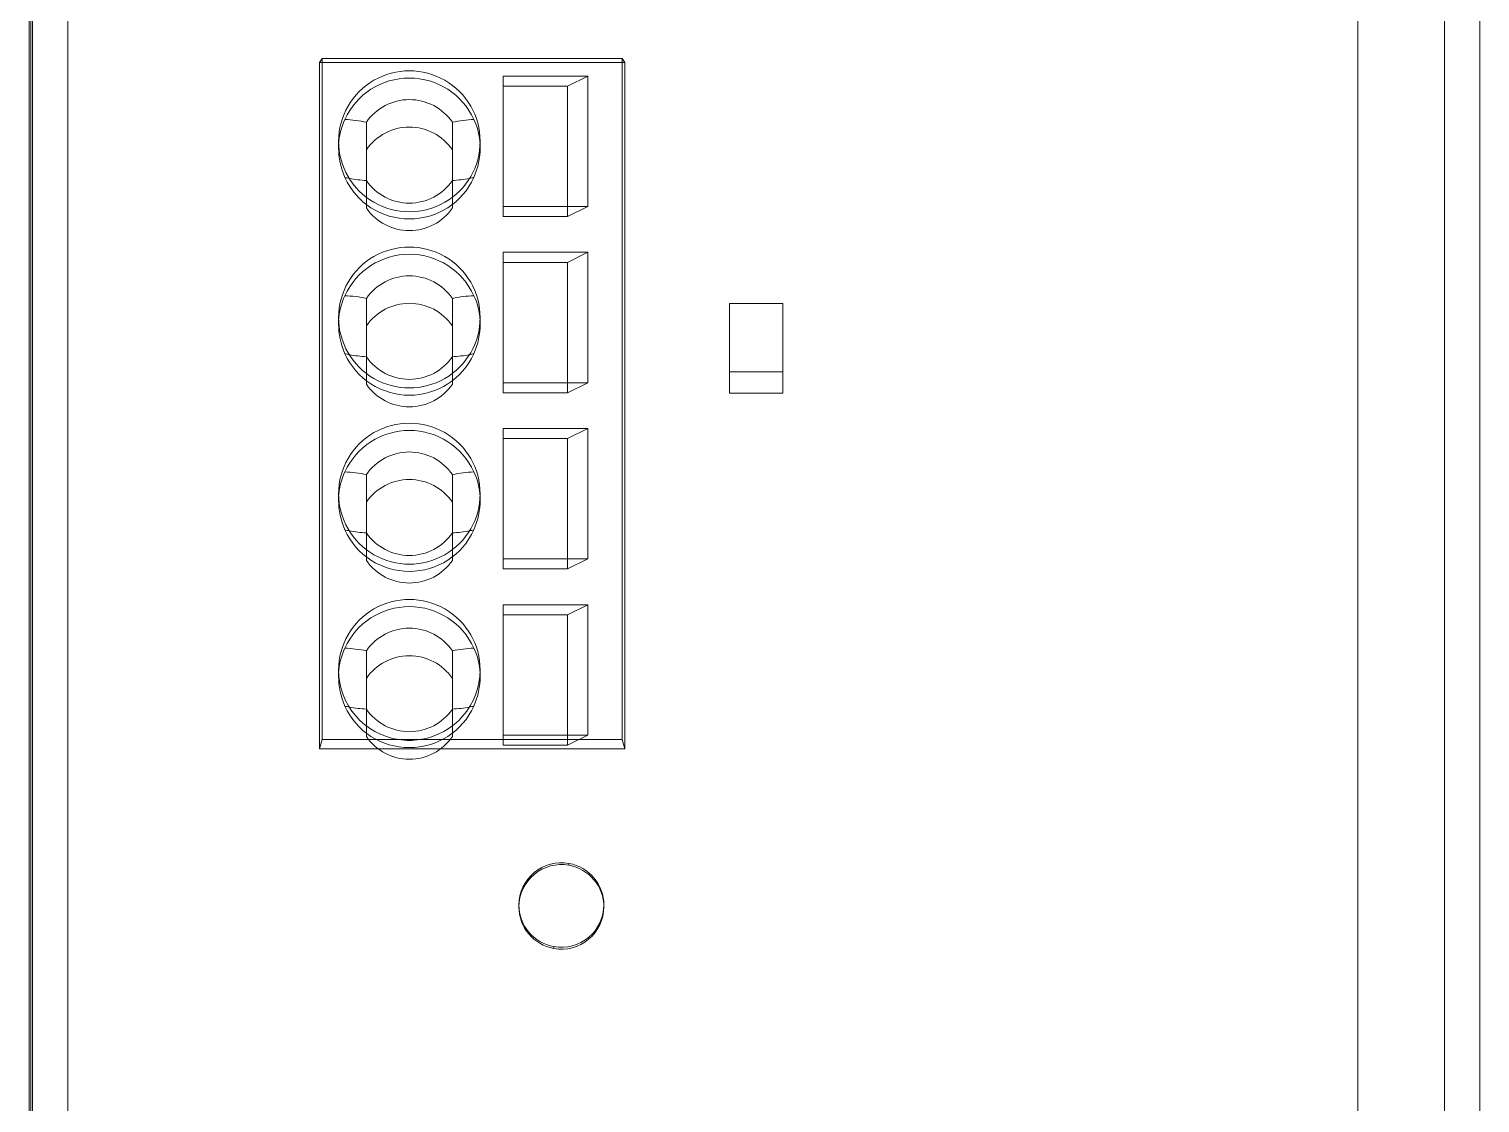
# Model space of a CAD drawing. Header units: millimetres. Extents: x 1359 to 3577, y 1336 to 3557.
# Drawn here: x 2323 to 2364, y 3192.68 to 3223.04 of the extents above; entities that cross this region are included whole.
import ezdxf

# ---------------------------------------------------------------- set-up
doc = ezdxf.new("R2010")
doc.units = ezdxf.units.MM
doc.layers.add('000-SI-Oprema', color=30, linetype='Continuous', lineweight=0)

msp = doc.modelspace()

# ---------------------------------------------------------------- linework, layer by layer
at = {"layer": '000-SI-Oprema', "color": 0, "linetype": 'ByBlock', "lineweight": 0}
for p, q in [((2323.003, 3267.249), (2323.003, 3137.249)), ((2323.003, 3155.798), (2323.003, 3267.249)), ((2323.051, 3137.149), (2323.051, 3267.149)), ((2323.051, 3155.699), (2323.051, 3267.149)), ((2323.051, 3267.149), (2323.051, 3137.149)), ((2323.051, 3155.699), (2323.051, 3267.149)), ((2323.099, 3267.049), (2323.099, 3154.109)), ((2360.549, 3267.049), (2360.549, 3154.109)), ((2363.999, 3267.049), (2363.999, 3154.107)), ((2364.003, 3137.249), (2364.003, 3267.249)), ((2364.003, 3155.798), (2364.003, 3267.249)), ((2324.099, 3266.547), (2324.099, 3155.264)), ((2362.999, 3155.264), (2362.999, 3266.574)), ((2331.212, 3222.094), (2331.288, 3222.204)), ((2331.288, 3202.952), (2331.288, 3222.204)), ((2331.288, 3222.204), (2339.761, 3222.204)), ((2339.761, 3222.204), (2339.761, 3202.952)), ((2339.836, 3222.094), (2339.761, 3222.204)), ((2331.212, 3222.094), (2331.213, 3202.695)), ((2331.288, 3222.094), (2331.212, 3222.094)), ((2339.761, 3222.094), (2331.288, 3222.094)), ((2339.836, 3222.094), (2339.761, 3222.094)), ((2339.835, 3202.695), (2339.836, 3222.094)), ((2336.401, 3221.708), (2336.401, 3218.022)), ((2338.792, 3221.708), (2336.401, 3221.708)), ((2338.216, 3221.423), (2336.401, 3221.423)), ((2338.792, 3221.708), (2338.216, 3221.423)), ((2338.216, 3221.423), (2338.216, 3218.022)), ((2338.792, 3221.708), (2338.792, 3218.022)), ((2332.537, 3218.757), (2332.537, 3220.404)), ((2334.966, 3220.404), (2334.966, 3218.757)), ((2331.751, 3219.684), (2331.751, 3219.865)), ((2335.751, 3219.684), (2335.751, 3219.865)), ((2332.537, 3218.757), (2332.537, 3217.98)), ((2334.966, 3218.757), (2334.966, 3217.98)), ((2323.003, 3217.849), (2323.003, 3217.849)), ((2323.051, 3217.749), (2323.051, 3217.749)), ((2323.051, 3217.749), (2323.051, 3217.749)), ((2336.401, 3217.738), (2336.401, 3218.022)), ((2338.792, 3218.022), (2336.401, 3218.022)), ((2338.216, 3217.738), (2336.401, 3217.738)), ((2338.216, 3217.738), (2338.792, 3218.022)), ((2338.216, 3218.022), (2338.216, 3217.738)), ((2364.003, 3217.849), (2364.003, 3217.849)), ((2338.792, 3216.727), (2336.401, 3216.727)), ((2336.401, 3216.727), (2336.401, 3213.041)), ((2338.792, 3216.727), (2338.216, 3216.442)), ((2338.792, 3216.727), (2338.792, 3213.041)), ((2338.216, 3216.442), (2336.401, 3216.442)), ((2338.216, 3216.442), (2338.216, 3213.041)), ((2323.003, 3215.849), (2323.003, 3215.849)), ((2323.051, 3215.749), (2323.051, 3215.749)), ((2323.051, 3215.749), (2323.051, 3215.749)), ((2364.003, 3215.849), (2364.003, 3215.849)), ((2332.537, 3213.776), (2332.537, 3215.423)), ((2334.966, 3215.423), (2334.966, 3213.776)), ((2342.801, 3215.279), (2344.301, 3215.279)), ((2342.801, 3215.279), (2342.801, 3212.749)), ((2344.301, 3215.279), (2344.301, 3212.749)), ((2331.751, 3214.703), (2331.751, 3214.884)), ((2335.751, 3214.703), (2335.751, 3214.884)), ((2332.537, 3213.776), (2332.537, 3212.999)), ((2334.966, 3213.776), (2334.966, 3212.999)), ((2342.801, 3213.349), (2344.301, 3213.349)), ((2336.401, 3212.757), (2336.401, 3213.041)), ((2338.792, 3213.041), (2336.401, 3213.041)), ((2338.216, 3213.041), (2338.216, 3212.757)), ((2338.216, 3212.757), (2338.792, 3213.041)), ((2338.216, 3212.757), (2336.401, 3212.757)), ((2344.301, 3212.749), (2342.801, 3212.749)), ((2342.801, 3212.749), (2342.801, 3212.749)), ((2344.301, 3212.749), (2344.301, 3212.749)), ((2336.401, 3211.746), (2336.401, 3208.06)), ((2338.792, 3211.746), (2336.401, 3211.746)), ((2338.792, 3211.746), (2338.216, 3211.461)), ((2338.792, 3211.746), (2338.792, 3208.06)), ((2338.216, 3211.461), (2336.401, 3211.461)), ((2338.216, 3211.461), (2338.216, 3208.06)), ((2332.537, 3208.795), (2332.537, 3210.442)), ((2334.966, 3210.442), (2334.966, 3208.795)), ((2331.751, 3209.722), (2331.751, 3209.903)), ((2335.751, 3209.722), (2335.751, 3209.903)), ((2332.537, 3208.795), (2332.537, 3208.018)), ((2334.966, 3208.795), (2334.966, 3208.018)), ((2336.401, 3207.776), (2336.401, 3208.06)), ((2338.792, 3208.06), (2336.401, 3208.06)), ((2338.216, 3208.06), (2338.216, 3207.776)), ((2338.216, 3207.776), (2338.792, 3208.06)), ((2338.216, 3207.776), (2336.401, 3207.776)), ((2336.401, 3206.765), (2336.401, 3203.079)), ((2338.792, 3206.765), (2336.401, 3206.765)), ((2338.792, 3206.765), (2338.216, 3206.481)), ((2338.792, 3206.765), (2338.792, 3203.079)), ((2338.216, 3206.481), (2336.401, 3206.481)), ((2338.216, 3206.481), (2338.216, 3203.079)), ((2332.537, 3203.814), (2332.537, 3205.461)), ((2334.966, 3205.461), (2334.966, 3203.814)), ((2331.751, 3204.741), (2331.751, 3204.922)), ((2335.751, 3204.741), (2335.751, 3204.922)), ((2332.537, 3203.814), (2332.537, 3203.037)), ((2334.966, 3203.814), (2334.966, 3203.037)), ((2331.288, 3202.952), (2331.213, 3202.695)), ((2339.761, 3202.952), (2331.288, 3202.952)), ((2338.792, 3203.079), (2336.401, 3203.079)), ((2336.401, 3202.795), (2336.401, 3203.079)), ((2338.216, 3203.079), (2338.216, 3202.795)), ((2338.216, 3202.795), (2338.792, 3203.079)), ((2339.761, 3202.952), (2339.835, 3202.695)), ((2331.213, 3202.695), (2339.835, 3202.695)), ((2338.216, 3202.795), (2336.401, 3202.795)), ((2338.261, 3199.4), (2338.261, 3199.454)), ((2336.846, 3198.277), (2336.846, 3198.224)), ((2339.246, 3198.277), (2339.246, 3198.224)), ((2337.832, 3197.048), (2337.832, 3197.101))]:
    msp.add_line(p, q, dxfattribs=at)
for centre, major_axis, ratio, start_param, end_param in [((2333.751, 3219.865), (2, 0), 0.996195, 0, 3.141593), ((2333.751, 3219.661), (2, 0), 0.996195, 0.424146, 2.717447), ((2333.751, 3219.58), (1.469, 0), 0.996195, 0.597532, 2.54406), ((2333.751, 3219.42), (1.48, -1.535), 0.876352, -2.827734, -2.449127), ((2332.252, 3219.618), (1.712, -0.293), 0.475251, 1.485258, 1.841308), ((2333.751, 3218.803), (1.469, 0), 0.996195, 0.597532, 2.54406), ((2335.251, 3219.618), (1.712, 0.293), 0.475251, 1.300284, 1.656335), ((2333.751, 3219.42), (1.48, 1.535), 0.876352, -0.692465, -0.313858), ((2333.751, 3219.865), (2, 0), 0.996195, -3.141593, 0), ((2333.751, 3219.42), (1.48, -1.535), 0.876352, -2.449127, -2.403588), ((2333.751, 3219.42), (1.48, 1.535), 0.876352, -0.738005, -0.692465), ((2333.751, 3219.42), (1.48, -1.535), 0.876352, -2.403588, -1.979442), ((2333.751, 3219.42), (1.48, 1.535), 0.876352, -1.162151, -0.738005), ((2332.252, 3219.618), (1.712, -0.293), 0.475251, -1.678796, -1.606353), ((2333.751, 3219.661), (2, 0), 0.996195, -2.717447, -0.424146), ((2332.252, 3219.618), (1.712, -0.293), 0.475251, -1.606353, -1.322746), ((2333.751, 3219.58), (1.469, 0), 0.996195, -2.54406, -0.597532), ((2335.251, 3219.618), (1.712, 0.293), 0.475251, -1.818847, -1.53524), ((2335.251, 3219.618), (1.712, 0.293), 0.475251, -1.53524, -1.462797), ((2333.751, 3218.803), (1.469, 0), 0.996195, -2.54406, -0.597532), ((2333.751, 3214.884), (2, 0), 0.996195, 0, 3.141593), ((2333.751, 3214.68), (2, 0), 0.996195, 0.424146, 2.717447), ((2333.751, 3214.599), (1.469, 0), 0.996195, 0.597532, 2.54406), ((2333.751, 3214.439), (1.48, -1.535), 0.876352, -2.827734, -2.449127), ((2332.252, 3214.637), (1.712, -0.293), 0.475251, 1.485258, 1.841308), ((2333.751, 3213.822), (1.469, 0), 0.996195, 0.597532, 2.54406), ((2335.251, 3214.637), (1.712, 0.293), 0.475251, 1.300284, 1.656335), ((2333.751, 3214.439), (1.48, 1.535), 0.876352, -0.692465, -0.313858), ((2333.751, 3214.884), (2, 0), 0.996195, -3.141593, 0), ((2333.751, 3214.439), (1.48, -1.535), 0.876352, -2.449127, -2.403588), ((2333.751, 3214.439), (1.48, -1.535), 0.876352, -2.403588, -1.979442), ((2333.751, 3214.439), (1.48, 1.535), 0.876352, -1.162151, -0.738005), ((2333.751, 3214.439), (1.48, 1.535), 0.876352, -0.738005, -0.692465), ((2332.252, 3214.637), (1.712, -0.293), 0.475251, -1.678796, -1.606353), ((2333.751, 3214.68), (2, 0), 0.996195, -2.717447, -0.424146), ((2332.252, 3214.637), (1.712, -0.293), 0.475251, -1.606353, -1.322746), ((2333.751, 3214.599), (1.469, 0), 0.996195, -2.54406, -0.597532), ((2335.251, 3214.637), (1.712, 0.293), 0.475251, -1.818847, -1.53524), ((2335.251, 3214.637), (1.712, 0.293), 0.475251, -1.53524, -1.462797), ((2333.751, 3213.822), (1.469, 0), 0.996195, -2.54406, -0.597532), ((2333.751, 3209.903), (2, 0), 0.996195, 0, 3.141593), ((2333.751, 3209.699), (2, 0), 0.996195, 0.424146, 2.717447), ((2333.751, 3209.619), (1.469, 0), 0.996195, 0.597532, 2.54406), ((2333.751, 3209.458), (1.48, -1.535), 0.876352, -2.827734, -2.449127), ((2332.252, 3209.656), (1.712, -0.293), 0.475251, 1.485258, 1.841308), ((2333.751, 3208.841), (1.469, 0), 0.996195, 0.597532, 2.54406), ((2335.251, 3209.656), (1.712, 0.293), 0.475251, 1.300284, 1.656335), ((2333.751, 3209.458), (1.48, 1.535), 0.876352, -0.692465, -0.313858), ((2333.751, 3209.903), (2, 0), 0.996195, -3.141593, 0), ((2333.751, 3209.458), (1.48, -1.535), 0.876352, -2.449127, -2.403588), ((2333.751, 3209.458), (1.48, -1.535), 0.876352, -2.403588, -1.979442), ((2333.751, 3209.458), (1.48, 1.535), 0.876352, -1.162151, -0.738005), ((2333.751, 3209.458), (1.48, 1.535), 0.876352, -0.738005, -0.692465), ((2332.252, 3209.656), (1.712, -0.293), 0.475251, -1.678796, -1.606353), ((2333.751, 3209.699), (2, 0), 0.996195, -2.717447, -0.424146), ((2332.252, 3209.656), (1.712, -0.293), 0.475251, -1.606353, -1.322746), ((2333.751, 3209.619), (1.469, 0), 0.996195, -2.54406, -0.597532), ((2335.251, 3209.656), (1.712, 0.293), 0.475251, -1.818847, -1.53524), ((2335.251, 3209.656), (1.712, 0.293), 0.475251, -1.53524, -1.462797), ((2333.751, 3208.841), (1.469, 0), 0.996195, -2.54406, -0.597532), ((2333.751, 3204.922), (2, 0), 0.996195, 0, 3.141593), ((2333.751, 3204.718), (2, 0), 0.996195, 0.424146, 2.717447), ((2333.751, 3204.638), (1.469, 0), 0.996195, 0.597532, 2.54406), ((2333.751, 3204.478), (1.48, -1.535), 0.876352, -2.827734, -2.449127), ((2332.252, 3204.675), (1.712, -0.293), 0.475251, 1.485258, 1.841308), ((2335.251, 3204.675), (1.712, 0.293), 0.475251, 1.300284, 1.656335), ((2333.751, 3204.478), (1.48, 1.535), 0.876352, -0.692465, -0.313858), ((2333.751, 3203.86), (1.469, 0), 0.996195, 0.597532, 2.54406), ((2333.751, 3204.922), (2, 0), 0.996195, -3.141593, -1.71932), ((2333.751, 3204.478), (1.48, -1.535), 0.876352, -2.449127, -2.403588), ((2333.751, 3204.478), (1.48, -1.535), 0.876352, -2.403588, -1.979442), ((2333.751, 3204.922), (2, 0), 0.996195, -1.422273, 0), ((2333.751, 3204.478), (1.48, 1.535), 0.876352, -1.162151, -0.738005), ((2333.751, 3204.478), (1.48, 1.535), 0.876352, -0.738005, -0.692465), ((2332.252, 3204.675), (1.712, -0.293), 0.475251, -1.678796, -1.606353), ((2333.751, 3204.718), (2, 0), 0.996195, -2.717447, -0.424146), ((2332.252, 3204.675), (1.712, -0.293), 0.475251, -1.606353, -1.322746), ((2333.751, 3204.638), (1.469, 0), 0.996195, -2.54406, -0.597532), ((2335.251, 3204.675), (1.712, 0.293), 0.475251, -1.818847, -1.53524), ((2335.251, 3204.675), (1.712, 0.293), 0.475251, -1.53524, -1.462797), ((2333.751, 3203.86), (1.469, 0), 0.996195, -2.54406, -0.597532), ((2333.751, 3204.922), (2, 0), 0.996195, -1.71932, -1.422273), ((2338.046, 3198.277), (1.2, 0), 0.996336, 1.391344, 3.14151), ((2338.046, 3198.224), (1.2, 0), 0.996336, 1.391344, 3.14151), ((2338.046, 3198.277), (1.2, 0), 0.996336, -0.000082, 1.391344), ((2338.046, 3198.224), (1.2, 0), 0.996336, -0.000082, 1.391344), ((2338.046, 3198.277), (1.2, 0), 0.996336, 3.14151, 4.532936), ((2338.046, 3198.224), (1.2, 0), 0.996336, 3.14151, 4.532936), ((2338.046, 3198.277), (1.2, 0), 0.996336, -1.750249, -0.000082), ((2338.046, 3198.224), (1.2, 0), 0.996336, -1.750249, -0.000082)]:
    msp.add_ellipse(centre, major_axis=major_axis, ratio=ratio, start_param=start_param, end_param=end_param, dxfattribs=at)

doc.saveas('drawing.dxf')
